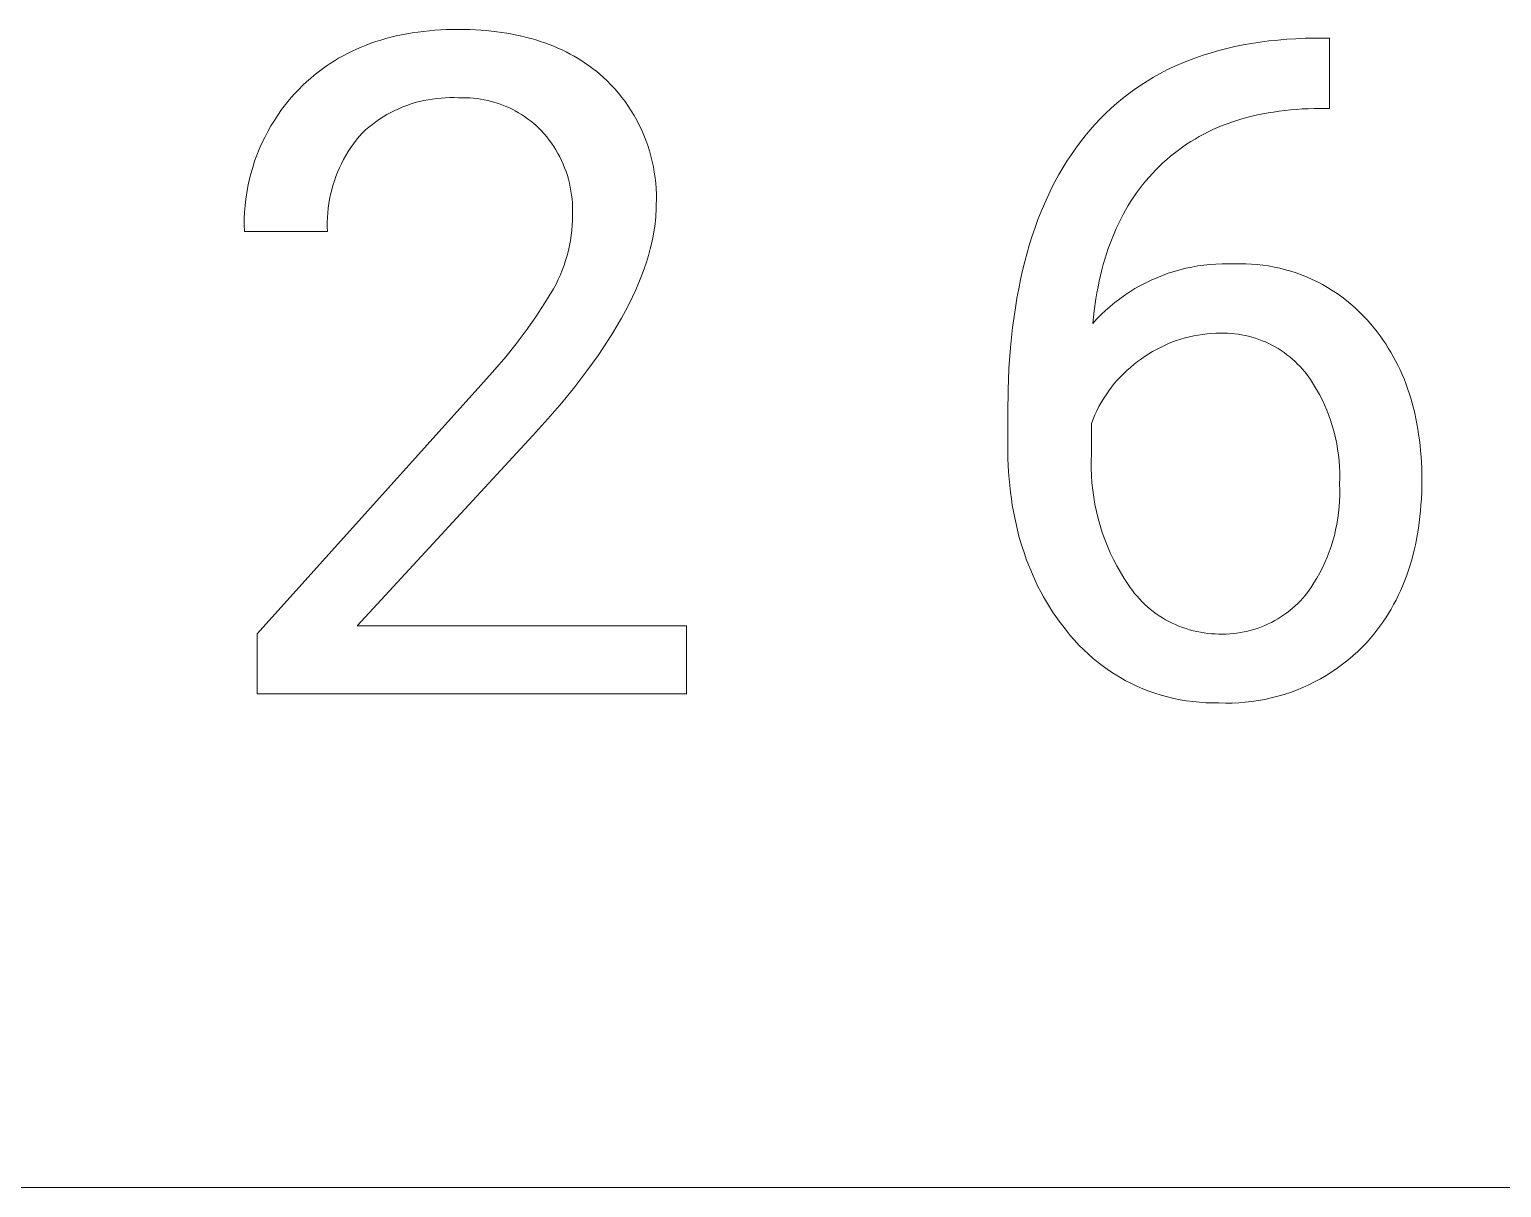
# Model space of a CAD drawing. Header units: millimetres. Extents: x -1519 to 3497, y -297 to 3208.
# Drawn here: x 2473.3 to 2580, y -16.4 to 67.6 of the extents above; entities that cross this region are included whole.
import ezdxf

# ---------------------------------------------------------------- set-up
doc = ezdxf.new("R2010")
doc.units = ezdxf.units.MM
doc.header["$MEASUREMENT"] = 0
doc.layers.add('Domyślny', color=7, linetype='Continuous', true_color=0x000000)

msp = doc.modelspace()

# ---------------------------------------------------------------- linework, layer by layer
at = {"layer": 'Domyślny', "color": 18, "lineweight": 15, "true_color": 0x000000}
for p, q in [((2500.22, 67.19), (2500.61, 67.27)), ((2500.61, 67.27), (2501.01, 67.33)), ((2501.01, 67.33), (2501.41, 67.39)), ((2501.41, 67.39), (2501.82, 67.44)), ((2501.82, 67.44), (2502.23, 67.49)), ((2502.23, 67.49), (2502.64, 67.52)), ((2502.64, 67.52), (2503.07, 67.55)), ((2503.07, 67.55), (2503.5, 67.57)), ((2503.5, 67.57), (2503.93, 67.58)), ((2503.93, 67.58), (2504.37, 67.58)), ((2504.37, 67.58), (2505.19, 67.57)), ((2505.19, 67.57), (2505.59, 67.55)), ((2505.59, 67.55), (2505.98, 67.53)), ((2505.98, 67.53), (2506.37, 67.5)), ((2506.37, 67.5), (2506.76, 67.46)), ((2506.76, 67.46), (2507.13, 67.42)), ((2507.13, 67.42), (2507.51, 67.37)), ((2507.51, 67.37), (2507.87, 67.31)), ((2507.87, 67.31), (2508.24, 67.25)), ((2508.24, 67.25), (2508.59, 67.18)), ((2496.64, 66.01), (2496.97, 66.16)), ((2496.97, 66.16), (2497.31, 66.31)), ((2497.31, 66.31), (2497.66, 66.45)), ((2497.66, 66.45), (2498.01, 66.58)), ((2498.01, 66.58), (2498.36, 66.7)), ((2498.36, 66.7), (2498.72, 66.81)), ((2498.72, 66.81), (2499.09, 66.92)), ((2499.09, 66.92), (2499.46, 67.02)), ((2499.46, 67.02), (2499.84, 67.11)), ((2499.84, 67.11), (2500.22, 67.19)), ((2508.59, 67.18), (2508.95, 67.1)), ((2508.95, 67.1), (2509.29, 67.01)), ((2509.29, 67.01), (2509.63, 66.92)), ((2509.63, 66.92), (2509.97, 66.82)), ((2509.97, 66.82), (2510.3, 66.72)), ((2510.3, 66.72), (2510.62, 66.61)), ((2510.62, 66.61), (2510.94, 66.49)), ((2510.94, 66.49), (2511.26, 66.37)), ((2511.26, 66.37), (2511.56, 66.23)), ((2511.56, 66.23), (2511.87, 66.1)), ((2559.47, 66.05), (2560.04, 66.2)), ((2560.04, 66.2), (2560.63, 66.34)), ((2560.63, 66.34), (2561.23, 66.46)), ((2561.23, 66.46), (2561.84, 66.57)), ((2561.84, 66.57), (2562.47, 66.66)), ((2562.47, 66.66), (2563.1, 66.75)), ((2563.1, 66.75), (2563.74, 66.81)), ((2563.74, 66.81), (2564.39, 66.87)), ((2564.39, 66.87), (2565.06, 66.91)), ((2565.06, 66.91), (2565.73, 66.94)), ((2565.73, 66.94), (2566.42, 66.96)), ((2566.42, 66.96), (2567.5, 66.96)), ((2567.5, 66.96), (2567.5, 61.85)), ((2494.76, 64.92), (2495.06, 65.12)), ((2495.06, 65.12), (2495.36, 65.32)), ((2495.36, 65.32), (2495.67, 65.5)), ((2495.67, 65.5), (2495.99, 65.68)), ((2495.99, 65.68), (2496.31, 65.85)), ((2496.31, 65.85), (2496.64, 66.01)), ((2511.87, 66.1), (2512.16, 65.95)), ((2512.16, 65.95), (2512.46, 65.8)), ((2512.46, 65.8), (2512.74, 65.64)), ((2512.74, 65.64), (2513.03, 65.47)), ((2513.03, 65.47), (2513.3, 65.3)), ((2513.3, 65.3), (2513.57, 65.12)), ((2513.57, 65.12), (2513.84, 64.94)), ((2556.22, 64.89), (2556.73, 65.11)), ((2556.73, 65.11), (2557.26, 65.33)), ((2557.26, 65.33), (2557.79, 65.53)), ((2557.79, 65.53), (2558.34, 65.72)), ((2558.34, 65.72), (2558.9, 65.89)), ((2558.9, 65.89), (2559.47, 66.05)), ((2493.35, 63.79), (2493.62, 64.03)), ((2493.62, 64.03), (2493.89, 64.27)), ((2493.89, 64.27), (2494.18, 64.49)), ((2494.18, 64.49), (2494.47, 64.71)), ((2494.47, 64.71), (2494.76, 64.92)), ((2513.84, 64.94), (2514.1, 64.74)), ((2514.1, 64.74), (2514.35, 64.55)), ((2514.35, 64.55), (2514.6, 64.34)), ((2514.6, 64.34), (2514.85, 64.13)), ((2514.85, 64.13), (2515.13, 63.85)), ((2554.27, 63.84), (2554.74, 64.12)), ((2554.74, 64.12), (2555.22, 64.39)), ((2555.22, 64.39), (2555.71, 64.65)), ((2555.71, 64.65), (2556.22, 64.89)), ((2492.43, 62.86), (2492.75, 63.21)), ((2492.75, 63.21), (2493.08, 63.54)), ((2493.08, 63.54), (2493.35, 63.79)), ((2515.13, 63.85), (2515.41, 63.57)), ((2515.41, 63.57), (2515.68, 63.28)), ((2515.68, 63.28), (2515.95, 62.97)), ((2515.95, 62.97), (2516.2, 62.66)), ((2552.91, 62.92), (2553.35, 63.24)), ((2553.35, 63.24), (2553.81, 63.55)), ((2553.81, 63.55), (2554.27, 63.84)), ((2491.54, 61.77), (2491.82, 62.14)), ((2491.82, 62.14), (2492.12, 62.51)), ((2492.12, 62.51), (2492.43, 62.86)), ((2500.32, 61.97), (2500.03, 61.84)), ((2500.62, 62.08), (2500.32, 61.97)), ((2500.92, 62.18), (2500.62, 62.08)), ((2501.22, 62.28), (2500.92, 62.18)), ((2501.53, 62.36), (2501.22, 62.28)), ((2501.84, 62.43), (2501.53, 62.36)), ((2502.15, 62.49), (2501.84, 62.43)), ((2502.47, 62.54), (2502.15, 62.49)), ((2502.78, 62.58), (2502.47, 62.54)), ((2503.1, 62.61), (2502.78, 62.58)), ((2503.42, 62.63), (2503.1, 62.61)), ((2503.74, 62.64), (2503.42, 62.63)), ((2504.05, 62.64), (2503.74, 62.64)), ((2504.37, 62.62), (2504.05, 62.64)), ((2504.64, 62.63), (2504.37, 62.62)), ((2504.9, 62.63), (2504.64, 62.63)), ((2505.17, 62.62), (2504.9, 62.63)), ((2505.44, 62.6), (2505.17, 62.62)), ((2505.7, 62.57), (2505.44, 62.6)), ((2505.96, 62.54), (2505.7, 62.57)), ((2506.23, 62.49), (2505.96, 62.54)), ((2506.49, 62.43), (2506.23, 62.49)), ((2506.74, 62.37), (2506.49, 62.43)), ((2507, 62.3), (2506.74, 62.37)), ((2507.25, 62.22), (2507, 62.3)), ((2507.5, 62.13), (2507.25, 62.22)), ((2507.75, 62.03), (2507.5, 62.13)), ((2508, 61.92), (2507.75, 62.03)), ((2508.24, 61.81), (2508, 61.92)), ((2516.2, 62.66), (2516.43, 62.35)), ((2516.43, 62.35), (2516.66, 62.02)), ((2516.66, 62.02), (2516.88, 61.69)), ((2551.66, 61.88), (2552.07, 62.24)), ((2552.07, 62.24), (2552.49, 62.59)), ((2552.49, 62.59), (2552.91, 62.92)), ((2490.76, 60.59), (2491.01, 60.99)), ((2491.01, 60.99), (2491.27, 61.38)), ((2491.27, 61.38), (2491.54, 61.77)), ((2498.37, 60.89), (2498.12, 60.7)), ((2498.63, 61.08), (2498.37, 60.89)), ((2498.9, 61.25), (2498.63, 61.08)), ((2499.17, 61.41), (2498.9, 61.25)), ((2499.45, 61.56), (2499.17, 61.41)), ((2499.74, 61.71), (2499.45, 61.56)), ((2500.03, 61.84), (2499.74, 61.71)), ((2508.47, 61.68), (2508.24, 61.81)), ((2508.7, 61.55), (2508.47, 61.68)), ((2508.93, 61.41), (2508.7, 61.55)), ((2509.15, 61.27), (2508.93, 61.41)), ((2509.37, 61.11), (2509.15, 61.27)), ((2509.58, 60.95), (2509.37, 61.11)), ((2509.79, 60.78), (2509.58, 60.95)), ((2516.88, 61.69), (2517.09, 61.34)), ((2517.09, 61.34), (2517.28, 61)), ((2517.28, 61), (2517.46, 60.64)), ((2550.5, 60.72), (2550.88, 61.12)), ((2550.88, 61.12), (2551.26, 61.5)), ((2551.26, 61.5), (2551.66, 61.88)), ((2560.41, 60.87), (2560.06, 60.74)), ((2560.77, 60.99), (2560.41, 60.87)), ((2561.13, 61.1), (2560.77, 60.99)), ((2561.5, 61.2), (2561.13, 61.1)), ((2561.88, 61.3), (2561.5, 61.2)), ((2562.26, 61.39), (2561.88, 61.3)), ((2562.65, 61.47), (2562.26, 61.39)), ((2563.04, 61.54), (2562.65, 61.47)), ((2563.44, 61.6), (2563.04, 61.54)), ((2563.84, 61.66), (2563.44, 61.6)), ((2564.25, 61.71), (2563.84, 61.66)), ((2564.67, 61.75), (2564.25, 61.71)), ((2565.09, 61.79), (2564.67, 61.75)), ((2565.51, 61.82), (2565.09, 61.79)), ((2565.95, 61.83), (2565.51, 61.82)), ((2566.38, 61.85), (2565.95, 61.83)), ((2567.5, 61.85), (2566.38, 61.85)), ((2490.11, 59.34), (2490.31, 59.76)), ((2490.31, 59.76), (2490.53, 60.18)), ((2490.53, 60.18), (2490.76, 60.59)), ((2497.17, 59.83), (2496.95, 59.57)), ((2497.39, 60.08), (2497.17, 59.83)), ((2497.62, 60.3), (2497.39, 60.08)), ((2497.87, 60.51), (2497.62, 60.3)), ((2498.12, 60.7), (2497.87, 60.51)), ((2509.99, 60.61), (2509.79, 60.78)), ((2510.18, 60.42), (2509.99, 60.61)), ((2510.37, 60.23), (2510.18, 60.42)), ((2510.56, 60.02), (2510.37, 60.23)), ((2510.75, 59.8), (2510.56, 60.02)), ((2510.93, 59.57), (2510.75, 59.8)), ((2517.46, 60.64), (2517.64, 60.28)), ((2517.64, 60.28), (2517.79, 59.92)), ((2517.79, 59.92), (2517.94, 59.55)), ((2549.43, 59.44), (2549.78, 59.88)), ((2549.78, 59.88), (2550.13, 60.3)), ((2550.13, 60.3), (2550.5, 60.72)), ((2558.05, 59.82), (2557.74, 59.64)), ((2558.37, 59.99), (2558.05, 59.82)), ((2558.7, 60.16), (2558.37, 59.99)), ((2559.03, 60.32), (2558.7, 60.16)), ((2559.37, 60.47), (2559.03, 60.32)), ((2559.71, 60.61), (2559.37, 60.47)), ((2560.06, 60.74), (2559.71, 60.61)), ((2489.74, 58.47), (2489.92, 58.91)), ((2489.92, 58.91), (2490.11, 59.34)), ((2496.37, 58.74), (2496.19, 58.45)), ((2496.55, 59.02), (2496.37, 58.74)), ((2496.75, 59.3), (2496.55, 59.02)), ((2496.95, 59.57), (2496.75, 59.3)), ((2511.1, 59.33), (2510.93, 59.57)), ((2511.26, 59.09), (2511.1, 59.33)), ((2511.41, 58.85), (2511.26, 59.09)), ((2511.56, 58.6), (2511.41, 58.85)), ((2517.94, 59.55), (2518.07, 59.17)), ((2518.07, 59.17), (2518.2, 58.79)), ((2518.2, 58.79), (2518.3, 58.41)), ((2548.78, 58.52), (2549.1, 58.98)), ((2549.1, 58.98), (2549.43, 59.44)), ((2556.54, 58.84), (2556.25, 58.62)), ((2556.83, 59.05), (2556.54, 58.84)), ((2557.13, 59.26), (2556.83, 59.05)), ((2557.43, 59.45), (2557.13, 59.26)), ((2557.74, 59.64), (2557.43, 59.45)), ((2489.44, 57.58), (2489.58, 58.03)), ((2489.58, 58.03), (2489.74, 58.47)), ((2495.87, 57.85), (2495.73, 57.55)), ((2496.03, 58.15), (2495.87, 57.85)), ((2496.19, 58.45), (2496.03, 58.15)), ((2511.7, 58.34), (2511.56, 58.6)), ((2511.82, 58.08), (2511.7, 58.34)), ((2511.94, 57.82), (2511.82, 58.08)), ((2512.05, 57.55), (2511.94, 57.82)), ((2518.3, 58.41), (2518.4, 58.02)), ((2518.4, 58.02), (2518.48, 57.63)), ((2518.48, 57.63), (2518.55, 57.24)), ((2548.16, 57.56), (2548.46, 58.04)), ((2548.46, 58.04), (2548.78, 58.52)), ((2555.16, 57.67), (2554.9, 57.41)), ((2555.42, 57.92), (2555.16, 57.67)), ((2555.69, 58.16), (2555.42, 57.92)), ((2555.97, 58.4), (2555.69, 58.16)), ((2556.25, 58.62), (2555.97, 58.4)), ((2489.09, 56.21), (2489.19, 56.67)), ((2489.19, 56.67), (2489.31, 57.13)), ((2489.31, 57.13), (2489.44, 57.58)), ((2495.36, 56.6), (2495.26, 56.28)), ((2495.47, 56.92), (2495.36, 56.6)), ((2495.59, 57.24), (2495.47, 56.92)), ((2495.73, 57.55), (2495.59, 57.24)), ((2512.15, 57.28), (2512.05, 57.55)), ((2512.25, 57), (2512.15, 57.28)), ((2512.33, 56.72), (2512.25, 57)), ((2512.4, 56.44), (2512.33, 56.72)), ((2518.55, 57.24), (2518.61, 56.84)), ((2518.61, 56.84), (2518.65, 56.45)), ((2547.59, 56.54), (2547.87, 57.06)), ((2547.87, 57.06), (2548.16, 57.56)), ((2554.17, 56.6), (2553.94, 56.32)), ((2554.41, 56.88), (2554.17, 56.6)), ((2554.65, 57.15), (2554.41, 56.88)), ((2554.9, 57.41), (2554.65, 57.15)), ((2488.94, 55.28), (2489.01, 55.75)), ((2489.01, 55.75), (2489.09, 56.21)), ((2495.09, 55.62), (2495.02, 55.29)), ((2495.17, 55.95), (2495.09, 55.62)), ((2495.26, 56.28), (2495.17, 55.95)), ((2512.46, 56.16), (2512.4, 56.44)), ((2512.51, 55.87), (2512.46, 56.16)), ((2512.56, 55.58), (2512.51, 55.87)), ((2512.59, 55.3), (2512.56, 55.58)), ((2518.65, 56.45), (2518.68, 56.05)), ((2518.68, 56.05), (2518.7, 55.65)), ((2518.7, 55.65), (2518.7, 55.25)), ((2546.82, 54.94), (2547.07, 55.48)), ((2547.07, 55.48), (2547.32, 56.02)), ((2547.32, 56.02), (2547.59, 56.54)), ((2553.51, 55.74), (2553.3, 55.44)), ((2553.72, 56.03), (2553.51, 55.74)), ((2553.94, 56.32), (2553.72, 56.03)), ((2488.85, 54.35), (2488.89, 54.82)), ((2488.89, 54.82), (2488.94, 55.28)), ((2494.92, 54.62), (2494.88, 54.29)), ((2494.96, 54.96), (2494.92, 54.62)), ((2495.02, 55.29), (2494.96, 54.96)), ((2512.61, 55.01), (2512.59, 55.3)), ((2512.63, 54.72), (2512.61, 55.01)), ((2512.62, 54.14), (2512.63, 54.43)), ((2512.63, 54.43), (2512.63, 54.72)), ((2518.69, 54.64), (2518.68, 54.42)), ((2518.7, 55.25), (2518.69, 54.86)), ((2518.69, 54.86), (2518.69, 54.64)), ((2546.58, 54.38), (2546.82, 54.94)), ((2552.71, 54.49), (2552.53, 54.17)), ((2552.9, 54.82), (2552.71, 54.49)), ((2553.1, 55.13), (2552.9, 54.82)), ((2553.3, 55.44), (2553.1, 55.13)), ((2488.83, 53.88), (2488.85, 54.35)), ((2488.83, 53.41), (2488.83, 53.88)), ((2488.84, 52.94), (2488.83, 53.41)), ((2494.86, 53.95), (2494.85, 53.61)), ((2494.85, 53.61), (2494.85, 53.27)), ((2494.88, 54.29), (2494.86, 53.95)), ((2512.57, 53.02), (2512.6, 53.4)), ((2512.6, 53.4), (2512.62, 53.77)), ((2512.62, 53.77), (2512.62, 54.14)), ((2518.61, 53.52), (2518.58, 53.29)), ((2518.63, 53.75), (2518.61, 53.52)), ((2518.65, 53.97), (2518.63, 53.75)), ((2518.67, 54.19), (2518.65, 53.97)), ((2518.68, 54.42), (2518.67, 54.19)), ((2546.15, 53.22), (2546.36, 53.8)), ((2546.36, 53.8), (2546.58, 54.38)), ((2552.19, 53.49), (2552.03, 53.15)), ((2552.36, 53.83), (2552.19, 53.49)), ((2552.53, 54.17), (2552.36, 53.83)), ((2494.87, 52.94), (2488.84, 52.94)), ((2494.85, 53.27), (2494.87, 52.94)), ((2512.4, 51.92), (2512.47, 52.29)), ((2512.47, 52.29), (2512.52, 52.66)), ((2512.52, 52.66), (2512.57, 53.02)), ((2518.47, 52.6), (2518.37, 52.14)), ((2518.55, 53.07), (2518.47, 52.6)), ((2518.58, 53.29), (2518.55, 53.07)), ((2545.75, 52.01), (2545.94, 52.62)), ((2545.94, 52.62), (2546.15, 53.22)), ((2551.73, 52.44), (2551.59, 52.07)), ((2551.87, 52.8), (2551.73, 52.44)), ((2552.03, 53.15), (2551.87, 52.8)), ((2512.23, 51.2), (2512.32, 51.56)), ((2512.32, 51.56), (2512.4, 51.92)), ((2518.26, 51.67), (2518.13, 51.19)), ((2518.37, 52.14), (2518.26, 51.67)), ((2545.4, 50.76), (2545.57, 51.39)), ((2545.57, 51.39), (2545.75, 52.01)), ((2551.33, 51.32), (2551.21, 50.94)), ((2551.45, 51.7), (2551.33, 51.32)), ((2551.59, 52.07), (2551.45, 51.7)), ((2511.88, 50.14), (2512.01, 50.49)), ((2512.01, 50.49), (2512.12, 50.84)), ((2512.12, 50.84), (2512.23, 51.2)), ((2517.82, 50.22), (2517.63, 49.73)), ((2517.98, 50.71), (2517.82, 50.22)), ((2518.13, 51.19), (2517.98, 50.71)), ((2545.24, 50.11), (2545.4, 50.76)), ((2551.09, 50.54), (2550.99, 50.15)), ((2551.21, 50.94), (2551.09, 50.54)), ((2556.22, 50.04), (2556.64, 50.16)), ((2556.64, 50.16), (2557.07, 50.27)), ((2557.07, 50.27), (2557.51, 50.36)), ((2557.51, 50.36), (2557.94, 50.44)), ((2557.94, 50.44), (2558.38, 50.5)), ((2558.38, 50.5), (2558.82, 50.55)), ((2558.82, 50.55), (2559.26, 50.58)), ((2559.26, 50.58), (2559.7, 50.6)), ((2559.7, 50.6), (2560.15, 50.6)), ((2560.15, 50.6), (2560.59, 50.59)), ((2560.59, 50.59), (2561, 50.6)), ((2561, 50.6), (2561.42, 50.59)), ((2561.42, 50.59), (2561.83, 50.57)), ((2561.83, 50.57), (2562.25, 50.54)), ((2562.25, 50.54), (2562.66, 50.5)), ((2562.66, 50.5), (2563.07, 50.44)), ((2563.07, 50.44), (2563.48, 50.36)), ((2563.48, 50.36), (2563.88, 50.27)), ((2563.88, 50.27), (2564.29, 50.17)), ((2564.29, 50.17), (2564.69, 50.06)), ((2511.25, 48.79), (2511.43, 49.12)), ((2511.43, 49.12), (2511.59, 49.46)), ((2511.59, 49.46), (2511.74, 49.8)), ((2511.74, 49.8), (2511.88, 50.14)), ((2517.43, 49.23), (2517.21, 48.72)), ((2517.63, 49.73), (2517.43, 49.23)), ((2544.96, 48.79), (2545.09, 49.46)), ((2545.09, 49.46), (2545.24, 50.11)), ((2550.79, 49.33), (2550.71, 48.92)), ((2550.89, 49.74), (2550.79, 49.33)), ((2550.99, 50.15), (2550.89, 49.74)), ((2553.78, 49.02), (2554.17, 49.22)), ((2554.17, 49.22), (2554.57, 49.41)), ((2554.57, 49.41), (2554.97, 49.59)), ((2554.97, 49.59), (2555.38, 49.76)), ((2555.38, 49.76), (2555.8, 49.91)), ((2555.8, 49.91), (2556.22, 50.04)), ((2564.69, 50.06), (2565.08, 49.93)), ((2565.08, 49.93), (2565.47, 49.79)), ((2565.47, 49.79), (2565.86, 49.63)), ((2565.86, 49.63), (2566.24, 49.46)), ((2566.24, 49.46), (2566.61, 49.28)), ((2566.61, 49.28), (2566.98, 49.09)), ((2566.98, 49.09), (2567.34, 48.88)), ((2510.62, 47.76), (2511.25, 48.79)), ((2516.98, 48.21), (2516.73, 47.7)), ((2517.21, 48.72), (2516.98, 48.21)), ((2544.72, 47.41), (2544.83, 48.11)), ((2544.83, 48.11), (2544.96, 48.79)), ((2550.55, 48.06), (2550.43, 47.18)), ((2550.63, 48.49), (2550.55, 48.06)), ((2550.71, 48.92), (2550.63, 48.49)), ((2551.94, 47.8), (2552.29, 48.06)), ((2552.29, 48.06), (2552.65, 48.32)), ((2552.65, 48.32), (2553.02, 48.57)), ((2553.02, 48.57), (2553.39, 48.8)), ((2553.39, 48.8), (2553.78, 49.02)), ((2567.34, 48.88), (2567.69, 48.67)), ((2567.69, 48.67), (2568.04, 48.44)), ((2568.04, 48.44), (2568.38, 48.2)), ((2568.38, 48.2), (2568.71, 47.94)), ((2509.96, 46.75), (2510.62, 47.76)), ((2516.46, 47.18), (2516.17, 46.66)), ((2516.73, 47.7), (2516.46, 47.18)), ((2544.52, 45.99), (2544.72, 47.41)), ((2550.43, 47.18), (2550.33, 46.28)), ((2550.94, 46.92), (2551.26, 47.22)), ((2551.26, 47.22), (2551.6, 47.51)), ((2551.6, 47.51), (2551.94, 47.8)), ((2568.71, 47.94), (2569.03, 47.68)), ((2569.03, 47.68), (2569.34, 47.41)), ((2569.34, 47.41), (2569.64, 47.12)), ((2569.64, 47.12), (2569.94, 46.83)), ((2509.26, 45.77), (2509.96, 46.75)), ((2515.86, 46.13), (2515.54, 45.59)), ((2516.17, 46.66), (2515.86, 46.13)), ((2544.36, 44.52), (2544.52, 45.99)), ((2550.33, 46.28), (2550.63, 46.6)), ((2550.63, 46.6), (2550.94, 46.92)), ((2569.94, 46.83), (2570.22, 46.53)), ((2570.22, 46.53), (2570.49, 46.21)), ((2570.49, 46.21), (2570.72, 45.94)), ((2570.72, 45.94), (2570.94, 45.66)), ((2508.54, 44.8), (2509.26, 45.77)), ((2515.2, 45.05), (2514.84, 44.5)), ((2515.54, 45.59), (2515.2, 45.05)), ((2556.11, 44.93), (2555.81, 44.81)), ((2556.41, 45.03), (2556.11, 44.93)), ((2556.72, 45.13), (2556.41, 45.03)), ((2557.03, 45.22), (2556.72, 45.13)), ((2557.34, 45.3), (2557.03, 45.22)), ((2557.65, 45.37), (2557.34, 45.3)), ((2557.97, 45.43), (2557.65, 45.37)), ((2558.29, 45.48), (2557.97, 45.43)), ((2558.61, 45.51), (2558.29, 45.48)), ((2558.93, 45.54), (2558.61, 45.51)), ((2559.25, 45.56), (2558.93, 45.54)), ((2559.57, 45.56), (2559.25, 45.56)), ((2559.83, 45.56), (2559.57, 45.56)), ((2560.09, 45.56), (2559.83, 45.56)), ((2560.34, 45.54), (2560.09, 45.56)), ((2560.6, 45.52), (2560.34, 45.54)), ((2560.86, 45.49), (2560.6, 45.52)), ((2561.11, 45.45), (2560.86, 45.49)), ((2561.37, 45.4), (2561.11, 45.45)), ((2561.62, 45.34), (2561.37, 45.4)), ((2561.87, 45.27), (2561.62, 45.34)), ((2562.12, 45.2), (2561.87, 45.27)), ((2562.36, 45.12), (2562.12, 45.2)), ((2562.61, 45.02), (2562.36, 45.12)), ((2562.84, 44.93), (2562.61, 45.02)), ((2563.08, 44.82), (2562.84, 44.93)), ((2563.31, 44.7), (2563.08, 44.82)), ((2570.94, 45.66), (2571.15, 45.37)), ((2571.15, 45.37), (2571.36, 45.08)), ((2571.36, 45.08), (2571.56, 44.79)), ((2507, 42.94), (2507.79, 43.86)), ((2507.79, 43.86), (2508.54, 44.8)), ((2514.47, 43.95), (2513.66, 42.83)), ((2514.84, 44.5), (2514.47, 43.95)), ((2544.25, 43), (2544.36, 44.52)), ((2554.12, 43.89), (2553.86, 43.71)), ((2554.39, 44.07), (2554.12, 43.89)), ((2554.66, 44.23), (2554.39, 44.07)), ((2554.94, 44.39), (2554.66, 44.23)), ((2555.23, 44.54), (2554.94, 44.39)), ((2555.52, 44.68), (2555.23, 44.54)), ((2555.81, 44.81), (2555.52, 44.68)), ((2563.54, 44.58), (2563.31, 44.7)), ((2563.76, 44.45), (2563.54, 44.58)), ((2563.98, 44.31), (2563.76, 44.45)), ((2564.2, 44.16), (2563.98, 44.31)), ((2564.4, 44.01), (2564.2, 44.16)), ((2564.61, 43.85), (2564.4, 44.01)), ((2564.81, 43.68), (2564.61, 43.85)), ((2571.56, 44.79), (2571.75, 44.49)), ((2571.75, 44.49), (2571.94, 44.18)), ((2571.94, 44.18), (2572.11, 43.87)), ((2572.11, 43.87), (2572.28, 43.56)), ((2506.19, 42.04), (2507, 42.94)), ((2513.66, 42.83), (2512.79, 41.69)), ((2544.19, 41.43), (2544.25, 43)), ((2552.81, 42.87), (2552.57, 42.64)), ((2553.06, 43.09), (2552.81, 42.87)), ((2553.32, 43.31), (2553.06, 43.09)), ((2553.58, 43.51), (2553.32, 43.31)), ((2553.86, 43.71), (2553.58, 43.51)), ((2565, 43.51), (2564.81, 43.68)), ((2565.18, 43.33), (2565, 43.51)), ((2565.36, 43.15), (2565.18, 43.33)), ((2565.54, 42.95), (2565.36, 43.15)), ((2565.71, 42.76), (2565.54, 42.95)), ((2565.87, 42.55), (2565.71, 42.76)), ((2572.28, 43.56), (2572.44, 43.24)), ((2572.44, 43.24), (2572.6, 42.91)), ((2572.6, 42.91), (2572.75, 42.58)), ((2489.76, 23.77), (2506.19, 42.04)), ((2512.79, 41.69), (2511.85, 40.53)), ((2551.69, 41.65), (2551.49, 41.38)), ((2551.89, 41.91), (2551.69, 41.65)), ((2552.11, 42.16), (2551.89, 41.91)), ((2552.34, 42.4), (2552.11, 42.16)), ((2552.57, 42.64), (2552.34, 42.4)), ((2566.11, 42.21), (2565.87, 42.55)), ((2566.33, 41.85), (2566.11, 42.21)), ((2566.55, 41.49), (2566.33, 41.85)), ((2572.75, 42.58), (2572.89, 42.25)), ((2572.89, 42.25), (2573.02, 41.91)), ((2573.02, 41.91), (2573.15, 41.56)), ((2544.17, 39.81), (2544.19, 41.43)), ((2551.11, 40.82), (2550.94, 40.54)), ((2551.29, 41.1), (2551.11, 40.82)), ((2551.49, 41.38), (2551.29, 41.1)), ((2566.76, 41.13), (2566.55, 41.49)), ((2566.95, 40.75), (2566.76, 41.13)), ((2567.13, 40.37), (2566.95, 40.75)), ((2573.15, 41.56), (2573.27, 41.21)), ((2573.27, 41.21), (2573.38, 40.86)), ((2573.38, 40.86), (2573.48, 40.5)), ((2511.85, 40.53), (2510.83, 39.35)), ((2544.17, 37.51), (2544.17, 39.81)), ((2550.48, 39.65), (2550.35, 39.34)), ((2550.63, 39.95), (2550.48, 39.65)), ((2550.78, 40.25), (2550.63, 39.95)), ((2550.94, 40.54), (2550.78, 40.25)), ((2567.29, 39.98), (2567.13, 40.37)), ((2567.45, 39.59), (2567.29, 39.98)), ((2567.59, 39.2), (2567.45, 39.59)), ((2573.48, 40.5), (2573.58, 40.13)), ((2573.58, 40.13), (2573.67, 39.76)), ((2573.67, 39.76), (2573.75, 39.38)), ((2510.83, 39.35), (2509.75, 38.15)), ((2550.35, 39.34), (2550.23, 39.03)), ((2550.23, 39.03), (2550.23, 36.82)), ((2567.71, 38.79), (2567.59, 39.2)), ((2567.83, 38.39), (2567.71, 38.79)), ((2573.75, 39.38), (2573.83, 39)), ((2573.83, 39), (2573.89, 38.62)), ((2573.89, 38.62), (2573.95, 38.23)), ((2509.75, 38.15), (2497.02, 24.35)), ((2544.18, 36.49), (2544.17, 37.51)), ((2567.93, 37.98), (2567.83, 38.39)), ((2568.01, 37.57), (2567.93, 37.98)), ((2568.08, 37.15), (2568.01, 37.57)), ((2573.95, 38.23), (2574.01, 37.83)), ((2574.01, 37.83), (2574.06, 37.43)), ((2574.06, 37.43), (2574.09, 37.03)), ((2544.23, 35.49), (2544.18, 36.49)), ((2550.23, 36.82), (2550.21, 36.3)), ((2550.21, 36.3), (2550.22, 35.77)), ((2568.14, 36.74), (2568.08, 37.15)), ((2568.19, 36.32), (2568.14, 36.74)), ((2568.22, 35.9), (2568.19, 36.32)), ((2574.09, 37.03), (2574.13, 36.61)), ((2574.13, 36.61), (2574.15, 36.2)), ((2544.27, 35), (2544.23, 35.49)), ((2550.22, 35.77), (2550.23, 35.24)), ((2550.23, 35.24), (2550.27, 34.72)), ((2568.23, 35.48), (2568.22, 35.9)), ((2568.23, 35.06), (2568.23, 35.48)), ((2574.15, 36.2), (2574.17, 35.78)), ((2574.17, 35.78), (2574.18, 34.92)), ((2544.32, 34.52), (2544.27, 35)), ((2544.37, 34.04), (2544.32, 34.52)), ((2550.27, 34.72), (2550.33, 34.2)), ((2550.33, 34.2), (2550.4, 33.67)), ((2568.22, 34.64), (2568.23, 35.06)), ((2568.23, 34.22), (2568.22, 34.64)), ((2568.23, 33.8), (2568.23, 34.22)), ((2574.18, 34.92), (2574.17, 34.01)), ((2544.43, 33.57), (2544.37, 34.04)), ((2544.5, 33.1), (2544.43, 33.57)), ((2544.58, 32.64), (2544.5, 33.1)), ((2550.4, 33.67), (2550.49, 33.15)), ((2550.49, 33.15), (2550.6, 32.64)), ((2568.19, 32.97), (2568.22, 33.38)), ((2568.22, 33.38), (2568.23, 33.8)), ((2574.12, 33.13), (2574.09, 32.7)), ((2574.15, 33.57), (2574.12, 33.13)), ((2574.17, 34.01), (2574.15, 33.57)), ((2544.67, 32.19), (2544.58, 32.64)), ((2544.77, 31.74), (2544.67, 32.19)), ((2550.6, 32.64), (2550.72, 32.13)), ((2550.72, 32.13), (2550.86, 31.62)), ((2568.02, 31.72), (2568.09, 32.14)), ((2568.09, 32.14), (2568.15, 32.55)), ((2568.15, 32.55), (2568.19, 32.97)), ((2574.04, 32.27), (2573.99, 31.85)), ((2574.09, 32.7), (2574.04, 32.27)), ((2544.87, 31.3), (2544.77, 31.74)), ((2544.98, 30.86), (2544.87, 31.3)), ((2550.86, 31.62), (2551.02, 31.12)), ((2551.02, 31.12), (2551.2, 30.62)), ((2567.84, 30.91), (2567.93, 31.32)), ((2567.93, 31.32), (2568.02, 31.72)), ((2573.87, 31.02), (2573.8, 30.62)), ((2573.94, 31.43), (2573.87, 31.02)), ((2573.99, 31.85), (2573.94, 31.43)), ((2545.1, 30.44), (2544.98, 30.86)), ((2545.23, 30.01), (2545.1, 30.44)), ((2545.37, 29.59), (2545.23, 30.01)), ((2551.2, 30.62), (2551.39, 30.13)), ((2551.39, 30.13), (2551.6, 29.65)), ((2567.46, 29.71), (2567.6, 30.11)), ((2567.6, 30.11), (2567.72, 30.51)), ((2567.72, 30.51), (2567.84, 30.91)), ((2573.72, 30.22), (2573.63, 29.83)), ((2573.8, 30.62), (2573.72, 30.22)), ((2545.51, 29.18), (2545.37, 29.59)), ((2545.67, 28.78), (2545.51, 29.18)), ((2551.6, 29.65), (2551.83, 29.17)), ((2551.83, 29.17), (2552.07, 28.7)), ((2566.97, 28.56), (2567.15, 28.94)), ((2567.15, 28.94), (2567.31, 29.32)), ((2567.31, 29.32), (2567.46, 29.71)), ((2573.42, 29.06), (2573.31, 28.69)), ((2573.53, 29.44), (2573.42, 29.06)), ((2573.63, 29.83), (2573.53, 29.44)), ((2545.83, 28.38), (2545.67, 28.78)), ((2546, 27.98), (2545.83, 28.38)), ((2546.18, 27.59), (2546, 27.98)), ((2552.07, 28.7), (2552.33, 28.24)), ((2552.33, 28.24), (2552.6, 27.79)), ((2552.6, 27.79), (2552.89, 27.35)), ((2566.36, 27.46), (2566.58, 27.82)), ((2566.58, 27.82), (2566.78, 28.19)), ((2566.78, 28.19), (2566.97, 28.56)), ((2573.06, 27.95), (2572.93, 27.59)), ((2573.19, 28.32), (2573.06, 27.95)), ((2573.31, 28.69), (2573.19, 28.32)), ((2546.36, 27.21), (2546.18, 27.59)), ((2546.56, 26.83), (2546.36, 27.21)), ((2546.76, 26.46), (2546.56, 26.83)), ((2552.89, 27.35), (2553.04, 27.13)), ((2553.04, 27.13), (2553.2, 26.91)), ((2553.2, 26.91), (2553.36, 26.7)), ((2553.36, 26.7), (2553.54, 26.5)), ((2565.73, 26.56), (2565.9, 26.77)), ((2565.9, 26.77), (2566.14, 27.11)), ((2566.14, 27.11), (2566.36, 27.46)), ((2572.63, 26.89), (2572.47, 26.55)), ((2572.78, 27.24), (2572.63, 26.89)), ((2572.93, 27.59), (2572.78, 27.24)), ((2546.97, 26.1), (2546.76, 26.46)), ((2547.19, 25.74), (2546.97, 26.1)), ((2547.42, 25.38), (2547.19, 25.74)), ((2553.54, 26.5), (2553.72, 26.3)), ((2553.72, 26.3), (2553.9, 26.1)), ((2553.9, 26.1), (2554.1, 25.91)), ((2554.1, 25.91), (2554.3, 25.73)), ((2554.3, 25.73), (2554.5, 25.56)), ((2564.61, 25.46), (2564.81, 25.63)), ((2564.81, 25.63), (2565.01, 25.8)), ((2565.01, 25.8), (2565.2, 25.98)), ((2565.2, 25.98), (2565.38, 26.17)), ((2565.38, 26.17), (2565.56, 26.36)), ((2565.56, 26.36), (2565.73, 26.56)), ((2572.13, 25.89), (2571.95, 25.56)), ((2572.31, 26.22), (2572.13, 25.89)), ((2572.47, 26.55), (2572.31, 26.22)), ((2547.65, 25.04), (2547.42, 25.38)), ((2547.9, 24.7), (2547.65, 25.04)), ((2548.15, 24.36), (2547.9, 24.7)), ((2554.5, 25.56), (2554.71, 25.39)), ((2554.71, 25.39), (2554.93, 25.23)), ((2554.93, 25.23), (2555.15, 25.08)), ((2555.15, 25.08), (2555.38, 24.94)), ((2555.38, 24.94), (2555.61, 24.8)), ((2555.61, 24.8), (2555.85, 24.67)), ((2555.85, 24.67), (2556.09, 24.55)), ((2556.09, 24.55), (2556.33, 24.44)), ((2563.05, 24.49), (2563.28, 24.6)), ((2563.28, 24.6), (2563.52, 24.73)), ((2563.52, 24.73), (2563.74, 24.86)), ((2563.74, 24.86), (2563.97, 25)), ((2563.97, 25), (2564.19, 25.14)), ((2564.19, 25.14), (2564.4, 25.3)), ((2564.4, 25.3), (2564.61, 25.46)), ((2571.36, 24.63), (2571.14, 24.33)), ((2571.56, 24.93), (2571.36, 24.63)), ((2571.76, 25.25), (2571.56, 24.93)), ((2571.95, 25.56), (2571.76, 25.25)), ((2489.76, 19.43), (2489.76, 23.77)), ((2497.02, 24.35), (2520.88, 24.35)), ((2520.88, 24.35), (2520.88, 19.43)), ((2548.41, 24.03), (2548.15, 24.36)), ((2548.7, 23.66), (2548.41, 24.03)), ((2549.01, 23.31), (2548.7, 23.66)), ((2556.33, 24.44), (2556.58, 24.33)), ((2556.58, 24.33), (2556.83, 24.24)), ((2556.83, 24.24), (2557.09, 24.15)), ((2557.09, 24.15), (2557.34, 24.07)), ((2557.34, 24.07), (2557.6, 24)), ((2557.6, 24), (2557.87, 23.94)), ((2557.87, 23.94), (2558.13, 23.89)), ((2558.13, 23.89), (2558.4, 23.84)), ((2558.4, 23.84), (2558.66, 23.81)), ((2558.66, 23.81), (2558.93, 23.78)), ((2558.93, 23.78), (2559.2, 23.77)), ((2559.2, 23.77), (2559.47, 23.76)), ((2559.47, 23.76), (2559.73, 23.76)), ((2559.73, 23.76), (2559.99, 23.76)), ((2559.99, 23.76), (2560.26, 23.77)), ((2560.26, 23.77), (2560.52, 23.79)), ((2560.52, 23.79), (2560.78, 23.82)), ((2560.78, 23.82), (2561.04, 23.86)), ((2561.04, 23.86), (2561.3, 23.91)), ((2561.3, 23.91), (2561.56, 23.97)), ((2561.56, 23.97), (2561.81, 24.03)), ((2561.81, 24.03), (2562.07, 24.11)), ((2562.07, 24.11), (2562.32, 24.19)), ((2562.32, 24.19), (2562.56, 24.28)), ((2562.56, 24.28), (2562.81, 24.38)), ((2562.81, 24.38), (2563.05, 24.49)), ((2570.69, 23.74), (2570.45, 23.46)), ((2570.92, 24.03), (2570.69, 23.74)), ((2571.14, 24.33), (2570.92, 24.03)), ((2549.33, 22.96), (2549.01, 23.31)), ((2549.66, 22.63), (2549.33, 22.96)), ((2550.01, 22.31), (2549.66, 22.63)), ((2569.53, 22.5), (2569.18, 22.17)), ((2569.88, 22.83), (2569.53, 22.5)), ((2570.21, 23.18), (2569.88, 22.83)), ((2570.45, 23.46), (2570.21, 23.18)), ((2550.36, 21.99), (2550.01, 22.31)), ((2550.72, 21.7), (2550.36, 21.99)), ((2551.1, 21.41), (2550.72, 21.7)), ((2551.48, 21.14), (2551.1, 21.41)), ((2568.44, 21.57), (2568.05, 21.28)), ((2568.81, 21.87), (2568.44, 21.57)), ((2569.18, 22.17), (2568.81, 21.87)), ((2551.87, 20.88), (2551.48, 21.14)), ((2552.28, 20.64), (2551.87, 20.88)), ((2552.69, 20.4), (2552.28, 20.64)), ((2553.1, 20.19), (2552.69, 20.4)), ((2566.41, 20.29), (2565.98, 20.08)), ((2566.83, 20.52), (2566.41, 20.29)), ((2567.25, 20.76), (2566.83, 20.52)), ((2567.65, 21.02), (2567.25, 20.76)), ((2568.05, 21.28), (2567.65, 21.02)), ((2520.88, 19.43), (2489.76, 19.43)), ((2553.53, 19.99), (2553.1, 20.19)), ((2553.96, 19.8), (2553.53, 19.99)), ((2554.4, 19.63), (2553.96, 19.8)), ((2554.84, 19.47), (2554.4, 19.63)), ((2555.29, 19.33), (2554.84, 19.47)), ((2555.74, 19.2), (2555.29, 19.33)), ((2563.74, 19.25), (2563.27, 19.13)), ((2564.2, 19.38), (2563.74, 19.25)), ((2564.65, 19.53), (2564.2, 19.38)), ((2565.1, 19.7), (2564.65, 19.53)), ((2565.55, 19.88), (2565.1, 19.7)), ((2565.98, 20.08), (2565.55, 19.88)), ((2556.2, 19.09), (2555.74, 19.2)), ((2556.66, 19), (2556.2, 19.09)), ((2557.12, 18.92), (2556.66, 19)), ((2557.59, 18.86), (2557.12, 18.92)), ((2558.06, 18.81), (2557.59, 18.86)), ((2558.53, 18.78), (2558.06, 18.81)), ((2559, 18.77), (2558.53, 18.78)), ((2559.47, 18.77), (2559, 18.77)), ((2559.95, 18.75), (2559.47, 18.77)), ((2560.43, 18.76), (2559.95, 18.75)), ((2560.91, 18.78), (2560.43, 18.76)), ((2561.38, 18.81), (2560.91, 18.78)), ((2561.86, 18.87), (2561.38, 18.81)), ((2562.33, 18.94), (2561.86, 18.87)), ((2562.81, 19.02), (2562.33, 18.94)), ((2563.27, 19.13), (2562.81, 19.02)), ((1601.48, -16.36), (3497.13, -16.36))]:
    msp.add_line(p, q, dxfattribs=at)

doc.saveas('drawing.dxf')
